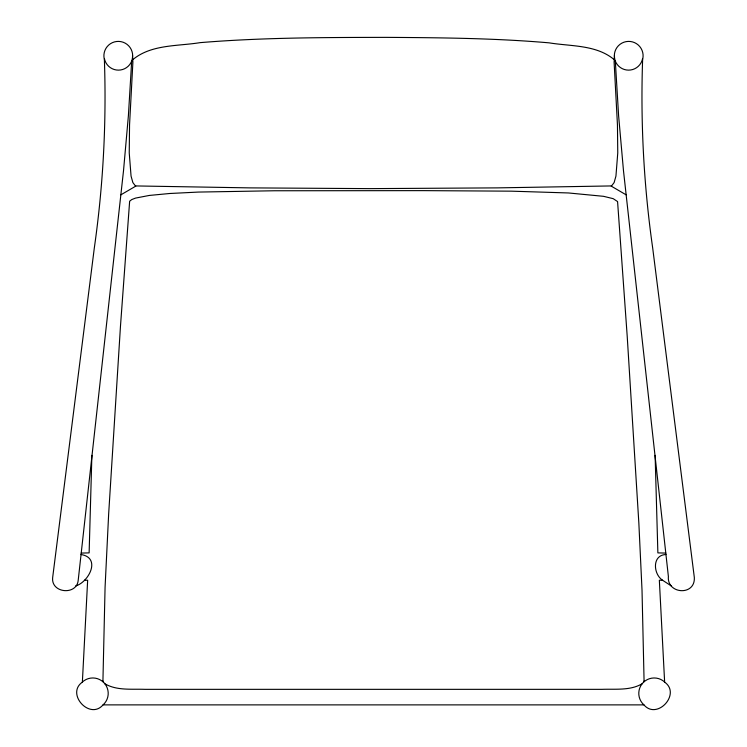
<?xml version="1.0" encoding="UTF-8"?>
<svg xmlns="http://www.w3.org/2000/svg" width="747" height="747" viewBox="0 0 747 747"><rect width="100%" height="100%" fill="white"/><g stroke="black" fill="none" stroke-linecap="round" stroke-linejoin="round"><path stroke-width="1.12" d="M615.285 60.647L618.609 115.748L623.484 170.718L668.388 576.535C666.744 594.164 695.364 596.237 694.327 577.478L652.673 247.883C643.765 185.377 640.403 122.078 642.644 58.985M131.724 60.862A15.173 15.173 0 0 0 132.564 55.773L132.891 62.225L129.548 124.852L129.24 152.958L131.061 176.096L132.873 182.576L135.431 185.928L249.797 187.88L369.877 188.627L497.203 187.88L611.569 185.928L614.127 182.576L615.939 176.096L617.76 152.958L617.452 124.852L614.109 62.225L614.426 55.773A15.173 15.173 0 0 0 615.276 60.862M91.881 455.362L89.126 552.892L81.171 553.079M644.063 680.526L642.018 590.139L638.853 523.152L627.2 336.159L617.573 201.578L613.184 198.665L603.557 196.321L568.448 192.959L511.359 191.167L423.988 190.634L274.354 190.765L198.385 192.072L169.672 193.501L149.269 195.443L135.524 198.095L131.743 199.57L129.642 201.223L120.463 326.355L108.651 514.057L105.075 587.282L102.937 680.526M131.715 60.647L128.391 115.748L123.516 170.718L78.192 580.391C76.689 595.602 50.787 593.305 52.673 577.478L94.327 247.883C103.235 185.377 106.597 122.078 104.356 58.985M643.979 681.021L643.811 681.488M643.69 681.778L643.438 682.347A15.416 15.416 0 0 1 664.69 682.086M643.372 682.384L643.279 682.534A14.847 14.847 0 0 0 642.159 683.757L642.056 683.888A15.416 15.416 0 0 0 643.951 704.897C657.183 720.379 681.329 693.804 664.634 682.142L659.349 580.242L662.561 580.223L671.348 585.984M75.652 585.984C88.837 582.109 101.415 557.776 81.012 554.517M643.97 704.879L103.03 704.879C89.845 720.397 65.661 693.795 82.366 682.142L87.651 580.242L84.439 580.223M132.975 59.508C151.436 44.26 177.73 46.295 200.093 42.644C261.982 37.527 324.161 37.471 386.218 37.369C440.543 37.705 494.972 38.153 549.129 42.85C570.783 46.417 596.218 44.633 614.025 59.508M642.289 683.664C630.356 690.835 615.332 688.809 601.989 689.341L145.011 689.341C131.668 688.809 116.644 690.835 104.711 683.664M120.893 194.818L135.805 186.106M665.988 554.517C651.907 554.946 653.177 574.116 662.561 580.223M665.829 553.079L657.874 552.892L655.119 455.362M82.31 682.086A15.416 15.416 0 0 1 103.534 682.31L103.786 682.571A14.847 14.847 0 0 1 104.841 683.757L104.944 683.888A15.416 15.416 0 0 1 103.049 704.897M611.195 186.106L626.107 194.818M103.6 682.338L103.301 681.75M103.198 681.525L103.021 681.021M642.513 58.957A14.268 14.268 0 0 1 615.239 60.918M614.333 55.773A14.38 14.38 0 0 1 630.347 41.487A14.38 14.38 0 0 1 642.737 59.004M131.761 60.918A14.268 14.268 0 0 1 104.487 58.957M104.263 59.004A14.38 14.38 0 0 1 116.653 41.487A14.38 14.38 0 0 1 132.667 55.773"/></g></svg>
